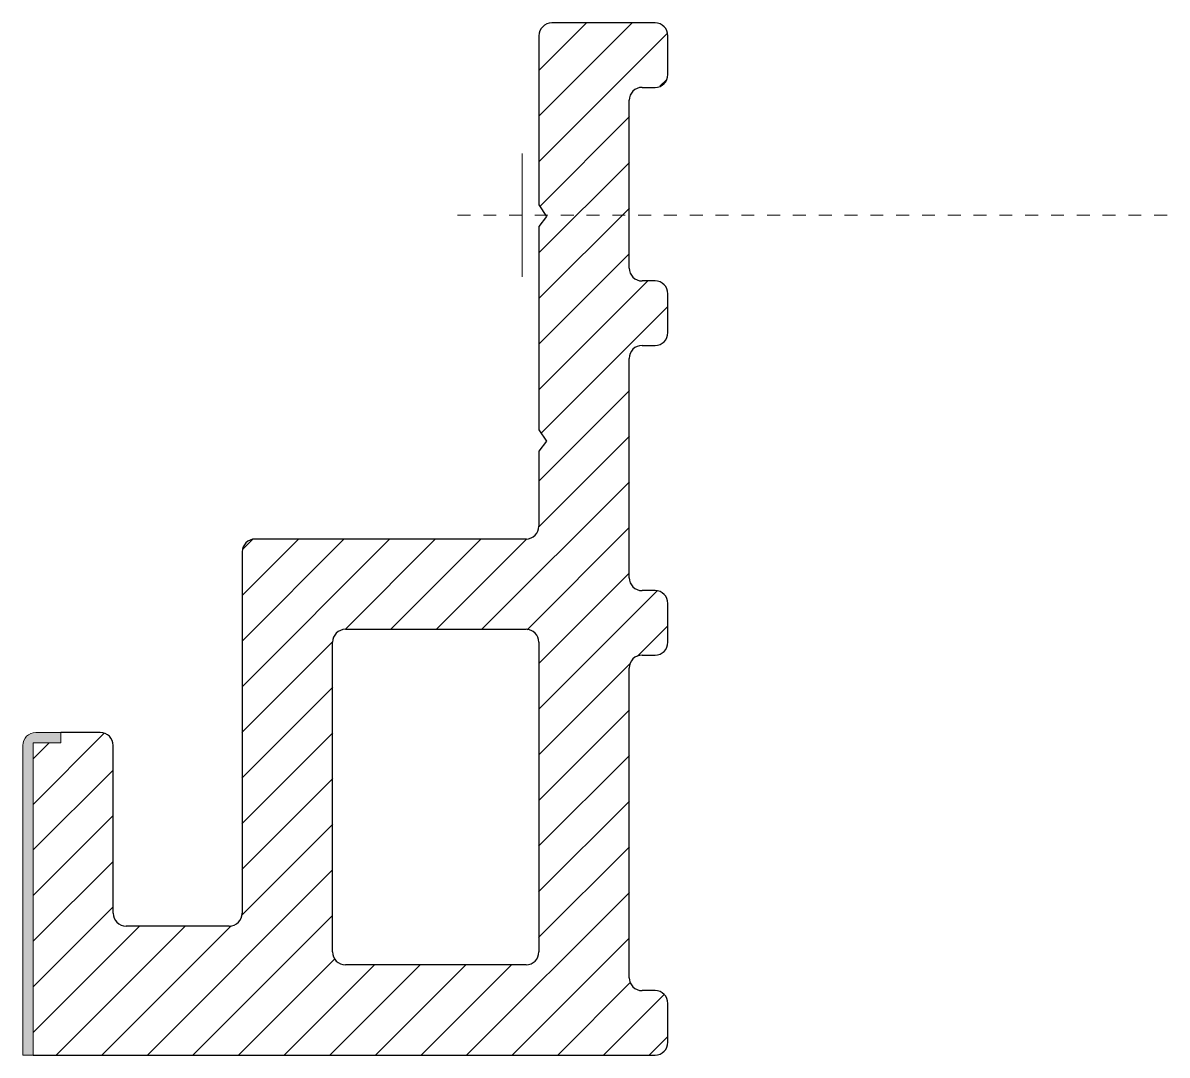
# Model space of a CAD drawing. Header units: metres. Extents: x -51 to 37.7, y 0 to 80.
import ezdxf

# ---------------------------------------------------------------- set-up
doc = ezdxf.new("R2010")
doc.units = ezdxf.units.M
doc.linetypes.add('Streep 1_1', pattern=[2, 1, -1])
doc.layers.add('A-DETL-GENF', color=92, linetype='Continuous', lineweight=18)

# ---------------------------------------------------------------- blocks, each defined once
blk = doc.blocks.new('31 recystel stelkozijn - R2004-1524510-00_0 Basismaterialen')
at = {"layer": 'A-DETL-GENF', "lineweight": 13}
h = blk.add_hatch(dxfattribs=at)
h.set_pattern_fill('FP_66', color=256, style=0, pattern_type=2)
h.set_pattern_definition([(45, (10856.617, -1540.042), (-1.76776695, 1.76776695), [])])
h.paths.add_polyline_path([(-2, 0), (-1.741, 0.034), (-1.5, 0.134), (-1.293, 0.293), (-1.134, 0.5), (-1.034, 0.741), (-1, 1), (-1.034, 4.259), (-1.134, 4.5), (-1.293, 4.707), (-1.5, 4.866), (-1.741, 4.966), (-2, 5), (-3.259, 5.034), (-3.5, 5.134), (-3.707, 5.293), (-3.866, 5.5), (-3.966, 5.741), (-4, 6), (-3.966, 30.259), (-3.866, 30.5), (-3.707, 30.707), (-3.5, 30.866), (-3.259, 30.966), (-3, 31), (-1.741, 31.034), (-1.5, 31.134), (-1.293, 31.293), (-1.134, 31.5), (-1.034, 31.741), (-1, 32), (-1.034, 35.259), (-1.134, 35.5), (-1.293, 35.707), (-1.5, 35.866), (-1.741, 35.966), (-2, 36), (-3.259, 36.034), (-3.5, 36.134), (-3.707, 36.293), (-3.866, 36.5), (-3.966, 36.741), (-4, 37), (-3.966, 54.259), (-3.866, 54.5), (-3.707, 54.707), (-3.5, 54.866), (-3.259, 54.966), (-3, 55), (-1.741, 55.034), (-1.5, 55.134), (-1.293, 55.293), (-1.134, 55.5), (-1.034, 55.741), (-1, 56.047), (-1.034, 59.259), (-1.134, 59.5), (-1.293, 59.707), (-1.5, 59.866), (-1.741, 59.966), (-2, 60), (-3.259, 60.034), (-3.5, 60.134), (-3.707, 60.293), (-3.866, 60.5), (-3.966, 60.741), (-4, 61), (-3.966, 74.259), (-3.866, 74.5), (-3.707, 74.707), (-3.5, 74.866), (-3.259, 74.966), (-3, 75), (-1.741, 75.034), (-1.5, 75.134), (-1.293, 75.293), (-1.134, 75.5), (-1.034, 75.741), (-1, 76), (-1.034, 79.259), (-1.134, 79.5), (-1.293, 79.707), (-1.5, 79.866), (-1.741, 79.966), (-2, 80), (-10.259, 79.966), (-10.5, 79.866), (-10.707, 79.707), (-10.866, 79.5), (-10.966, 79.259), (-11, 79), (-11, 65.89), (-10.4, 65), (-11, 64.219), (-11, 48.467), (-10.4, 47.578), (-11, 46.797), (-11.034, 40.741), (-11.134, 40.5), (-11.293, 40.293), (-11.5, 40.134), (-11.741, 40.034), (-12, 40), (-33.259, 39.966), (-33.5, 39.866), (-33.707, 39.707), (-33.866, 39.5), (-33.966, 39.259), (-34, 39), (-34.034, 10.741), (-34.134, 10.5), (-34.293, 10.293), (-34.5, 10.134), (-34.741, 10.034), (-35, 10), (-43.259, 10.034), (-43.5, 10.134), (-43.707, 10.293), (-43.866, 10.5), (-43.966, 10.741), (-44, 11), (-44.034, 24.259), (-44.134, 24.5), (-44.293, 24.707), (-44.5, 24.866), (-44.741, 24.966), (-45, 25), (-48.055, 25), (-48.055, 24.2), (-50.2, 24.2), (-50.2, 0)])
h.paths.add_polyline_path([(-26, 7), (-26.259, 7.034), (-26.5, 7.134), (-26.707, 7.293), (-26.866, 7.5), (-26.966, 7.741), (-27, 8), (-26.966, 32.259), (-26.866, 32.5), (-26.707, 32.707), (-26.5, 32.866), (-26.259, 32.966), (-26, 33), (-11.741, 32.966), (-11.5, 32.866), (-11.293, 32.707), (-11.134, 32.5), (-11.034, 32.259), (-11, 32), (-11.034, 7.741), (-11.134, 7.5), (-11.293, 7.293), (-11.5, 7.134), (-11.741, 7.034), (-12, 7)])
at = {"layer": 'A-DETL-GENF'}
blk.add_hatch(color=256, dxfattribs=at).paths.add_polyline_path([(-51, 0), (-50.2, 0), (-50.2, 24.2), (-48.055, 24.2), (-48.055, 25), (-50.259, 24.966), (-50.5, 24.866), (-50.707, 24.707), (-50.866, 24.5), (-50.966, 24.259), (-51, 24)])
at = {"layer": 'A-DETL-GENF', "lineweight": 25}
for p, q in [((-2, 80), (-10, 80)), ((-11, 79), (-11, 65.89)), ((-1, 76), (-1, 79)), ((-3, 75), (-2, 75)), ((-4, 61), (-4, 74)), ((-11, 65.89), (-10.4, 65)), ((-10.4, 65), (-11, 64.219)), ((-11, 64.219), (-11, 48.467)), ((-2, 60), (-3, 60)), ((-1, 56), (-1, 59)), ((-3, 55), (-2, 55)), ((-4, 37), (-4, 54)), ((-11, 48.467), (-10.4, 47.578)), ((-10.4, 47.578), (-11, 46.797)), ((-11, 46.797), (-11, 41)), ((-12, 40), (-33, 40)), ((-34, 39), (-34, 11)), ((-2, 36), (-3, 36)), ((-1, 32), (-1, 35)), ((-26, 33), (-12, 33)), ((-27, 8), (-27, 32)), ((-11, 32), (-11, 8)), ((-3, 31), (-2, 31)), ((-4, 6), (-4, 30)), ((-45, 25), (-48.055, 25)), ((-44, 11), (-44, 24)), ((-35, 10), (-43, 10)), ((-12, 7), (-26, 7)), ((-2, 5), (-3, 5)), ((-1, 1), (-1, 4)), ((-50.2, 0), (-2, 0))]:
    blk.add_line(p, q, dxfattribs=at)
at = {"layer": 'A-DETL-GENF'}
for p, q in [((-12.305, 69.87), (-12.305, 60.312)), ((-48.055, 25), (-50, 25)), ((-48.055, 24.2), (-48.055, 25)), ((-51, 24), (-51, 0)), ((-50.2, 0), (-50.2, 24.2)), ((-50.2, 24.2), (-48.055, 24.2)), ((-51, 0), (-50.2, 0))]:
    blk.add_line(p, q, dxfattribs=at)
at = {"layer": 'A-DETL-GENF', "linetype": 'Streep 1_1', "lineweight": 13}
blk.add_line((-17.305, 65.091), (37.695, 65.091), dxfattribs=at)
at = {"layer": 'A-DETL-GENF', "lineweight": 25}
for centre, start, end in [((-10, 79), 90, 180), ((-2, 79), 360, 90), ((-2, 76), 270, 360), ((-3, 74), 90, 180), ((-3, 61), 180, 270), ((-2, 59), 360, 90), ((-2, 56), 270, 360), ((-3, 54), 90, 180), ((-12, 41), 270, 0), ((-33, 39), 90, 180), ((-3, 37), 180, 270), ((-2, 35), 360, 90), ((-26, 32), 90, 180), ((-12, 32), 0, 90), ((-2, 32), 270, 0), ((-3, 30), 90, 180), ((-45, 24), 0, 90), ((-43, 11), 180, 270), ((-35, 11), 270, 360), ((-26, 8), 180, 270), ((-12, 8), 270, 0), ((-3, 6), 180, 270), ((-2, 4), 360, 90), ((-2, 1), 270, 0)]:
    blk.add_arc(centre, 1, start, end, dxfattribs=at)
at = {"layer": 'A-DETL-GENF'}
blk.add_arc((-50, 24), 1, 90, 180, dxfattribs=at)

msp = doc.modelspace()

# ---------------------------------------------------------------- block references
msp.add_blockref('31 recystel stelkozijn - R2004-1524510-00_0 Basismaterialen', (0, 0))

doc.saveas('drawing.dxf')
